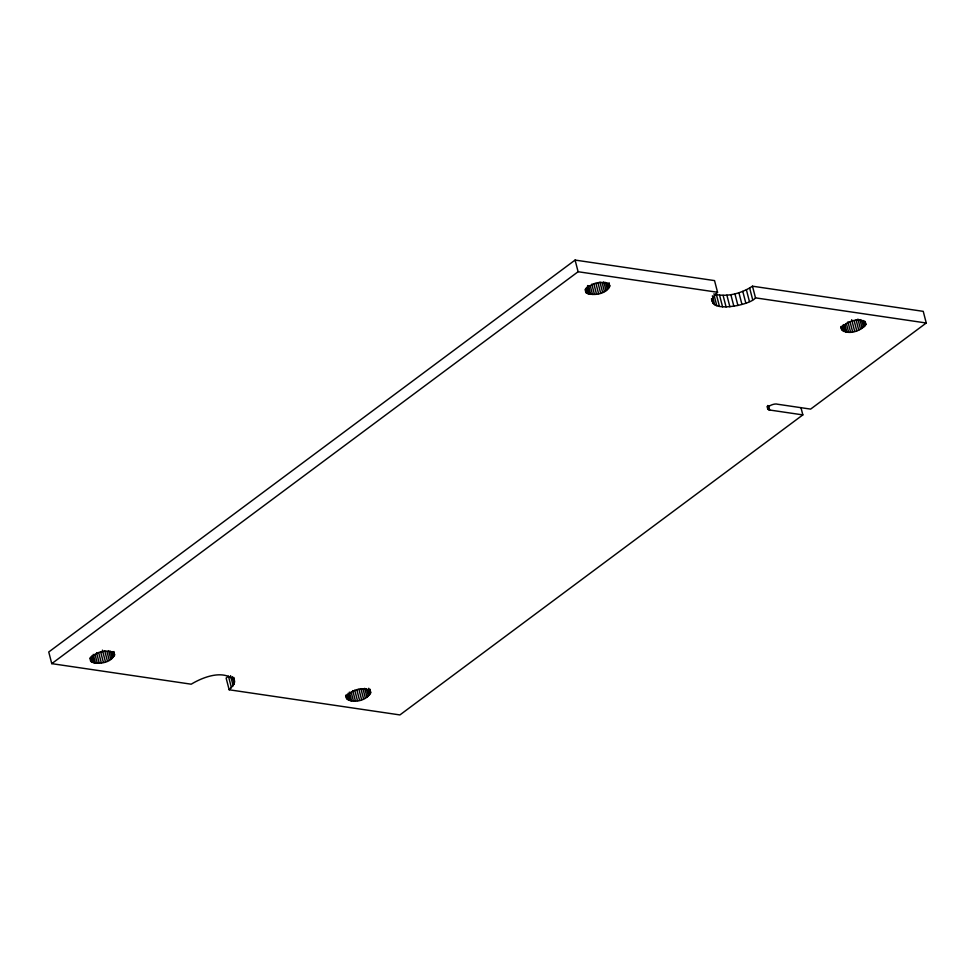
<?xml version="1.0" encoding="UTF-8"?>
<svg xmlns="http://www.w3.org/2000/svg" width="975" height="975" viewBox="0 0 975 975"><rect width="100%" height="100%" fill="white"/><g stroke="black" fill="none" stroke-linecap="round" stroke-linejoin="round"><path stroke-width="1.46" d="M114.697 654.444C109.358 647.558 90.59 652.226 90.675 661.245C97.841 665.888 116.281 661.988 113.953 651.532M345.625 695.26C347.904 706.68 373.145 700.013 370.073 689.252M609.899 285.712C604.561 278.826 585.792 283.493 585.865 292.512C593.044 297.156 611.471 293.256 609.143 282.799M865.922 324.37C862.278 315.888 845.045 321.214 841.498 328.551C846.373 336.253 861.534 331.11 865.922 324.37L865.166 321.457M231.465 687.826L228.442 676.175L226.139 678.125L229.162 689.776L234.28 683.926L233.732 677.43M234.488 680.343C223.141 669.301 203.105 677.016 191.21 684.194L51.76 663.646L48.75 651.995L575.092 260.069L714.541 280.605L717.551 292.268C696.308 314.62 748.824 306.857 755.503 297.863L926.25 323.005L923.24 311.354L752.481 286.199C741.341 293.499 726.875 297.497 713.761 293.962M51.76 663.646L578.102 271.733L717.551 292.268M800.95 407.611L802.839 414.899L399.908 714.931L229.162 689.776M926.25 323.005L810.627 409.11L777.428 404.211C774.284 402.882 763.376 407.489 769.641 410.012L802.839 414.899M370.829 692.165C365.162 685.401 348.721 689.812 346.381 698.173M864.338 320.982L865.471 325.357M863.168 320.531L864.679 326.369M861.681 320.08L863.57 327.368M859.926 319.605L862.18 328.343M857.915 319.057L860.547 329.258M856.087 319.873L858.731 330.074M854.124 320.592L856.757 330.793M851.687 319.715L854.697 331.378M849.981 321.604L852.625 331.805M847.933 321.884L850.578 332.085M846.349 323.444L848.616 332.183M844.923 324.833L846.812 332.122M844.094 324.736L845.971 332.024M843.314 324.59L845.203 331.878M842.327 325.65L843.838 331.476M841.632 326.552L842.753 330.927M841.242 327.332L841.998 330.245M840.816 326.528L841.571 329.44M752.481 286.199L755.503 297.863M749.665 288.076L752.676 299.727M746.399 289.819L749.409 301.47M742.779 291.379L745.802 303.042M768.507 405.637L769.641 410.012M738.916 292.732L741.938 304.395M767.776 405.49L768.909 409.853M767.557 406.709L768.312 409.634M767.093 406.417L767.849 409.329M734.906 293.828L737.917 305.492M730.848 294.645L733.87 306.296M726.875 295.145L729.885 306.808M723.072 295.327L726.082 306.991M719.562 295.193L722.572 306.845M716.43 294.73L719.44 306.394M714.139 295.413L716.771 305.614M712.384 295.815L714.638 304.566M711.982 298.874L713.115 303.237M711.47 298.789L712.225 301.702M609.034 283.725L609.789 286.65M608.205 283.262L609.338 287.625M607.035 282.811L608.546 288.637M605.56 282.36L607.437 289.648M603.793 281.873L606.048 290.611M602.16 282.787L604.427 291.525M599.966 282.153L602.599 292.354M597.992 282.86L600.624 293.061M595.932 283.445L598.577 293.646M593.86 283.883L596.493 294.084M591.813 284.152L594.445 294.353M590.228 285.712L592.483 294.462M588.413 285.651L590.679 294.389M587.584 285.553L589.851 294.292M587.182 286.869L589.071 294.158M586.207 287.918L587.706 293.755M585.5 288.832L586.633 293.207M585.122 289.599L585.865 292.512M575.092 260.069L578.102 271.733M369.976 690.19L370.719 693.103M368.757 688.253L370.268 694.09M367.965 689.264L369.476 695.09M366.49 688.813L368.367 696.101M364.723 688.326L366.99 697.076M363.09 689.24L365.357 697.99M360.896 688.606L363.529 698.807M358.922 689.325L361.567 699.526M356.862 689.898L359.507 700.099M354.79 690.337L357.423 700.537M352.743 690.605L355.375 700.806M351.158 692.165L353.413 700.915M349.355 692.104L351.609 700.842M348.892 693.457L350.781 700.745M348.112 693.322L350.001 700.611M347.137 694.383L348.636 700.208M346.43 695.285L347.563 699.66M346.052 696.053L346.795 698.977M233.586 677.698L234.719 682.061M232.403 676.638L234.28 683.926M230.551 675.663L233.183 685.864M113.843 652.458L114.599 655.371M113.015 651.983L114.136 656.358M111.845 651.544L113.356 657.369M110.358 651.081L112.247 658.369M108.591 650.605L110.857 659.344M106.97 651.507L109.224 660.258M104.764 650.873L107.396 661.087M102.424 650.13L105.434 661.793M100.742 652.178L103.374 662.378M98.658 652.604L101.303 662.805M96.61 652.884L99.243 663.085M95.026 654.444L97.293 663.183M93.222 654.371L95.477 663.122M92.771 655.736L94.648 663.024M91.991 655.59L93.868 662.878M91.004 656.65L92.515 662.476M90.309 657.564L91.431 661.928M89.919 658.332L90.675 661.245"/></g></svg>
